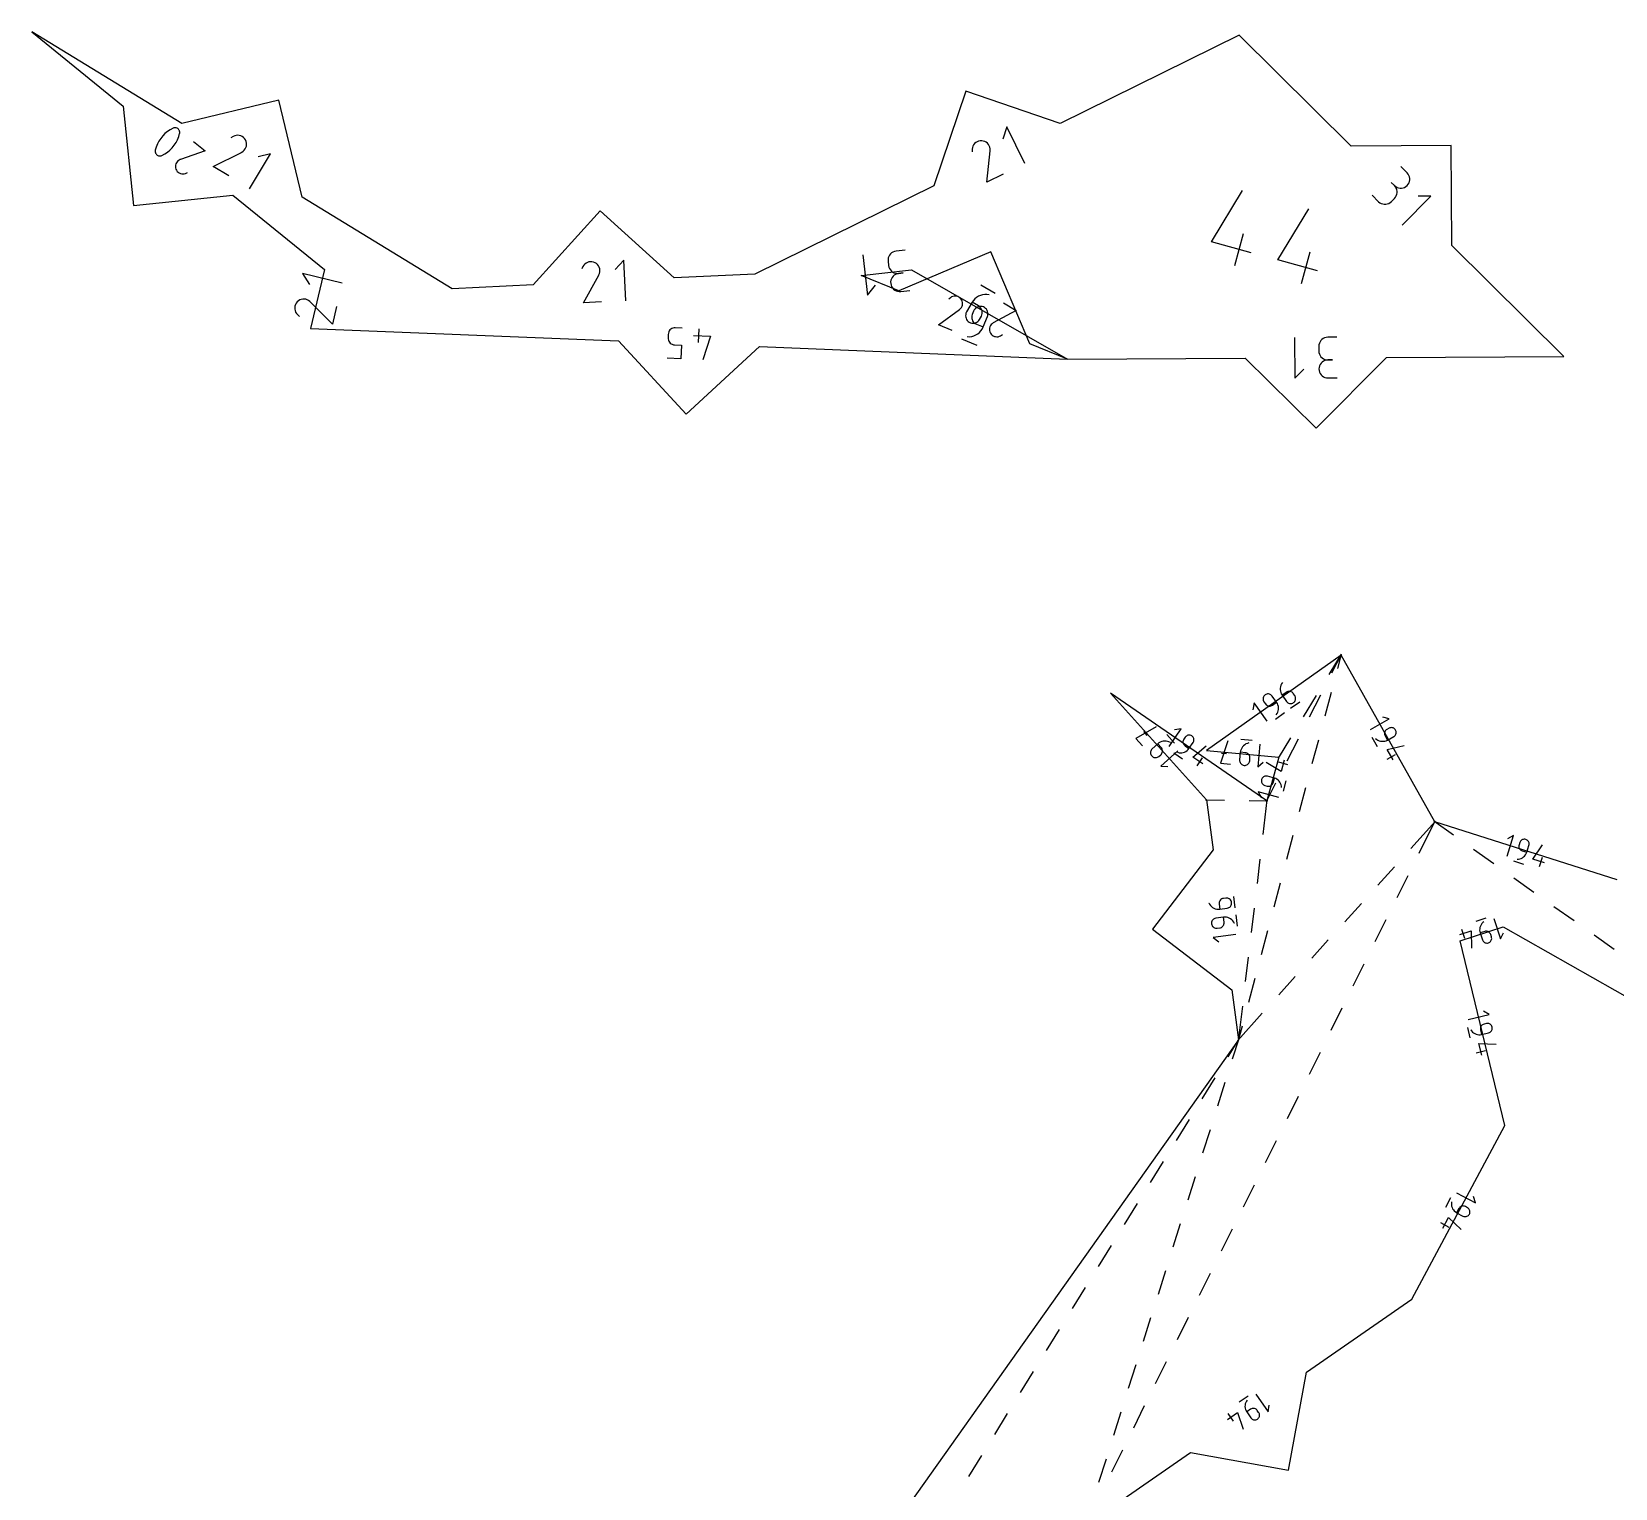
# Model space of a CAD drawing. Extents: x -2 to 214, y 3 to 282.
# Drawn here: x 121.81 to 157.43, y 106.34 to 139.09 of the extents above; entities that cross this region are included whole.
import ezdxf

# ---------------------------------------------------------------- set-up
doc = ezdxf.new("R2010")
doc.units = 0
doc.layers.add('Layer_1', color=7, linetype='CONTINUOUS')

msp = doc.modelspace()

# ---------------------------------------------------------------- linework, layer by layer
at = {"layer": 'Layer_1', "color": 5}
for points in [[(138.075663, 133.639463), (136.259033, 133.550372), (134.595679, 135.058208), (133.087843, 133.394853), (131.271214, 133.305763), (127.896718, 135.368885), (127.370374, 137.551377), (125.187879, 137.025032), (121.813383, 139.088154), (123.87369, 137.41639), (124.106167, 135.183394), (126.339162, 135.415872), (128.399469, 133.744107), (128.082311, 132.416251), (135.00892, 132.135998), (136.53094, 130.485615), (138.181323, 132.00764), (145.107928, 131.727386), (144.257843, 132.070977), (143.380911, 134.137691), (141.314198, 133.260756), (140.464113, 133.604351), (141.598995, 133.734988), (145.107928, 131.727386), (149.100804, 131.749008), (150.69688, 130.170129), (152.275758, 131.766202), (156.268635, 131.787827), (153.745819, 134.282915), (153.733408, 136.527943), (151.48838, 136.515536), (148.96556, 139.010628), (144.944352, 137.027269), (142.818389, 137.748787), (142.096871, 135.622822), (138.075663, 133.639463)], [(157.466005, 120.020244), (153.365542, 121.322551), (151.257448, 125.072992), (148.233631, 122.930251), (149.858913, 122.774605), (149.589363, 121.798198), (146.072175, 124.219135), (148.232463, 121.814207), (148.381519, 120.691805), (147.016822, 118.909135), (148.799493, 117.544435), (148.948549, 116.422034), (136.757597, 99.229119)], [(145.502093, 105.50389), (147.869186, 107.144204), (150.078217, 106.743572), (150.478846, 108.952599), (152.845939, 110.59291), (154.940102, 114.498972), (153.937642, 118.649469), (154.900711, 118.963367), (157.918534, 117.250127)]]:
    msp.add_lwpolyline(points, dxfattribs=at)
at = {"layer": 'Layer_1', "color": 1}
for points in [[(125.133368, 136.867644), (125.133368, 136.867644), (125.123871, 136.883794), (125.111951, 136.897665), (125.097998, 136.909102), (125.082416, 136.917953), (125.065606, 136.924064), (125.047967, 136.927274), (125.029898, 136.927443), (125.011797, 136.924409), (124.994066, 136.918028), (124.994066, 136.918028), (124.928584, 136.883505), (124.867507, 136.842851), (124.811186, 136.79652), (124.759974, 136.744948), (124.714222, 136.688563), (124.67428, 136.627801), (124.640505, 136.563094), (124.613246, 136.494878), (124.592856, 136.423588), (124.592856, 136.423588), (124.591392, 136.415912), (124.590499, 136.408158), (124.590182, 136.400376), (124.590425, 136.392604), (124.591237, 136.384892), (124.592602, 136.377279), (124.594521, 136.369821), (124.596994, 136.362551), (124.60001, 136.35552), (124.60001, 136.35552), (124.609521, 136.339172), (124.621455, 136.325146), (124.635415, 136.313599), (124.651004, 136.304674), (124.667821, 136.298525), (124.685478, 136.295315), (124.703572, 136.295163), (124.721708, 136.298232), (124.739491, 136.304677), (124.739491, 136.304677), (124.804854, 136.339296), (124.865846, 136.380006), (124.922107, 136.426375), (124.973291, 136.477969), (125.019043, 136.534353), (125.059009, 136.595098), (125.092844, 136.659762), (125.120192, 136.727923), (125.140702, 136.799134), (125.140702, 136.799134), (125.14217, 136.806793), (125.143062, 136.814498), (125.143383, 136.822231), (125.143136, 136.82996), (125.142318, 136.837661), (125.140928, 136.845309), (125.138973, 136.852873), (125.136455, 136.860331), (125.133368, 136.867654)], [(126.243933, 135.843445), (125.897428, 136.055295), (126.532753, 136.374993), (126.532753, 136.374993), (126.533423, 136.375233), (126.534093, 136.375487), (126.534728, 136.375755), (126.535363, 136.376044), (126.535998, 136.376355), (126.536633, 136.376686), (126.537303, 136.377039), (126.537974, 136.377427), (126.538679, 136.377851), (126.538679, 136.377851), (126.569251, 136.398153), (126.594965, 136.422858), (126.615599, 136.451176), (126.630934, 136.482336), (126.640755, 136.515554), (126.644848, 136.550049), (126.642978, 136.585037), (126.634956, 136.619747), (126.620552, 136.653388), (126.620552, 136.653388), (126.600056, 136.683822), (126.575234, 136.709444), (126.546857, 136.730018), (126.515678, 136.745318), (126.482468, 136.755104), (126.447991, 136.759154), (126.413002, 136.757214), (126.378275, 136.749086), (126.344567, 136.734523), (126.295132, 136.704791)], [(144.149914, 136.125604), (143.745401, 136.945742), (143.653026, 136.673436)], [(125.453754, 136.620509), (125.714163, 136.409209), (125.159209, 136.217076), (125.159209, 136.217076), (125.158634, 136.216952), (125.158066, 136.216818), (125.157505, 136.21667), (125.156944, 136.216504), (125.156379, 136.216321), (125.155804, 136.21612), (125.155222, 136.215901), (125.154619, 136.215654), (125.153998, 136.215389), (125.153998, 136.215389), (125.126753, 136.202118), (125.103008, 136.184715), (125.083023, 136.163796), (125.06706, 136.139969), (125.055386, 136.11386), (125.048264, 136.086075), (125.045957, 136.057236), (125.048722, 136.027952), (125.056833, 135.99884), (125.056833, 135.99884), (125.070277, 135.971691), (125.087785, 135.948005), (125.108762, 135.928059), (125.132606, 135.912128), (125.158711, 135.900482), (125.186489, 135.893395), (125.215332, 135.891137), (125.244644, 135.893995), (125.273826, 135.902225), (125.317539, 135.921152)], [(143.659951, 135.883937), (143.295708, 135.704281), (143.365033, 136.412127), (143.365033, 136.412127), (143.365188, 136.412832), (143.365326, 136.413538), (143.365445, 136.414243), (143.365548, 136.414949), (143.365632, 136.415654), (143.365703, 136.416395), (143.365756, 136.417136), (143.365791, 136.417912), (143.365812, 136.418723), (143.365812, 136.418723), (143.365001, 136.455416), (143.357861, 136.490348), (143.344953, 136.522923), (143.326813, 136.552539), (143.303985, 136.578592), (143.277018, 136.600485), (143.24645, 136.617616), (143.212827, 136.629385), (143.176695, 136.635188), (143.176695, 136.635188), (143.140017, 136.63413), (143.105095, 136.626845), (143.072538, 136.613852), (143.042947, 136.595677), (143.016926, 136.572838), (142.995078, 136.545861), (142.978004, 136.515261), (142.966316, 136.481564), (142.960608, 136.445291), (142.959303, 136.387616)], [(126.710048, 135.558478), (127.187053, 136.338682), (126.90753, 136.271227)], [(151.956851, 135.409077), (152.101257, 135.266262), (152.101257, 135.266262), (152.129532, 135.242905), (152.160612, 135.225453), (152.193681, 135.213889), (152.227922, 135.208205), (152.262529, 135.208392), (152.296678, 135.214439), (152.329564, 135.226338), (152.360365, 135.244076), (152.388273, 135.267645), (152.459785, 135.33995), (152.459785, 135.33995), (152.483029, 135.368105), (152.500425, 135.399097), (152.511957, 135.43211), (152.517626, 135.466326), (152.517436, 135.500933), (152.511379, 135.535117), (152.499455, 135.56806), (152.481661, 135.598949), (152.457996, 135.626967), (152.385691, 135.698475), (152.457996, 135.626967), (152.457996, 135.626967), (152.486271, 135.603609), (152.517358, 135.586164), (152.550442, 135.574614), (152.584711, 135.568956), (152.619353, 135.569182), (152.653555, 135.575281), (152.686508, 135.587251), (152.717401, 135.605077), (152.745415, 135.628755), (152.745415, 135.628755), (152.768663, 135.656914), (152.786055, 135.687906), (152.797591, 135.720915), (152.80326, 135.755134), (152.803069, 135.789742), (152.797012, 135.823926), (152.785088, 135.856868), (152.767294, 135.887754), (152.743626, 135.915772), (152.599224, 136.05859)], [(149.235456, 134.118948), (148.342456, 134.361757), (149.039167, 135.515538)], [(152.634085, 134.739251), (153.277224, 135.389537), (152.989636, 135.387914)], [(150.731572, 133.712152), (149.838568, 133.954962), (150.535283, 135.108743)], [(148.87056, 133.834185), (149.064775, 134.548469)], [(134.625761, 133.012485), (134.220112, 132.992592), (134.565351, 133.614408), (134.565351, 133.614408), (134.565774, 133.614983), (134.566162, 133.615565), (134.56655, 133.616151), (134.566938, 133.616754), (134.567291, 133.617375), (134.567644, 133.618021), (134.56799, 133.618691), (134.568335, 133.619397), (134.568681, 133.620141), (134.568681, 133.620141), (134.582528, 133.654128), (134.58988, 133.689017), (134.591008, 133.724041), (134.586151, 133.758426), (134.575578, 133.791411), (134.559544, 133.82223), (134.538318, 133.850106), (134.512152, 133.874278), (134.481312, 133.893981), (134.481312, 133.893981), (134.447241, 133.907605), (134.412305, 133.914813), (134.377267, 133.915836), (134.342889, 133.910936), (134.309929, 133.900338), (134.279149, 133.88428), (134.251312, 133.862997), (134.227178, 133.836736), (134.207514, 133.805727), (134.183384, 133.753329)], [(135.171427, 133.03925), (135.126634, 133.952623), (134.933542, 133.739553)], [(140.506217, 134.069516), (140.610812, 133.160916), (140.789547, 133.386217)], [(141.452501, 134.178419), (141.250733, 134.155192), (141.250733, 134.155192), (141.21482, 134.147759), (141.181755, 134.134449), (141.15204, 134.115896), (141.126174, 134.092747), (141.104658, 134.065643), (141.088, 134.035223), (141.076697, 134.002129), (141.07125, 133.967003), (141.072168, 133.930487), (141.083799, 133.829458), (141.083799, 133.829458), (141.091204, 133.793704), (141.104489, 133.760744), (141.123017, 133.731086), (141.146152, 133.705245), (141.173263, 133.683733), (141.203715, 133.66706), (141.236869, 133.65574), (141.272094, 133.650286), (141.308758, 133.651203), (141.409783, 133.662834), (141.308758, 133.651203), (141.308758, 133.651203), (141.272838, 133.64377), (141.239772, 133.630446), (141.210058, 133.611875), (141.184196, 133.588691), (141.16269, 133.561534), (141.146039, 133.53104), (141.134743, 133.49785), (141.129314, 133.462601), (141.130231, 133.425926), (141.130231, 133.425926), (141.13764, 133.390172), (141.150925, 133.357212), (141.169453, 133.327554), (141.192588, 133.301713), (141.219699, 133.280201), (141.250148, 133.263528), (141.283302, 133.252208), (141.31853, 133.246754), (141.355191, 133.247675), (141.556958, 133.270898)], [(150.366677, 133.42739), (150.560888, 134.141673)], [(128.796235, 133.437092), (127.906783, 133.649538), (128.057345, 133.404558)], [(143.482998, 133.199947), (143.155807, 133.387145)], [(128.669323, 132.905717), (128.574973, 132.51069), (128.074526, 133.016062), (128.074526, 133.016062), (128.074102, 133.01663), (128.073644, 133.017177), (128.073185, 133.017713), (128.072691, 133.018239), (128.072197, 133.018761), (128.071668, 133.019279), (128.071104, 133.019801), (128.070539, 133.02033), (128.069904, 133.02087), (128.069904, 133.02087), (128.041146, 133.04367), (128.009703, 133.060487), (127.97639, 133.071353), (127.942019, 133.076306), (127.90739, 133.075378), (127.873322, 133.068605), (127.84062, 133.056021), (127.810094, 133.037662), (127.782553, 133.013561), (127.782553, 133.013561), (127.759992, 132.984661), (127.743299, 132.953137), (127.732507, 132.919785), (127.727597, 132.885407), (127.728553, 132.850796), (127.735361, 132.816757), (127.748009, 132.784079), (127.766473, 132.753563), (127.790744, 132.726008), (127.834305, 132.688187)], [(142.513614, 132.369378), (142.203177, 132.49485), (142.676682, 132.840703), (142.676682, 132.840703), (142.677176, 132.840989), (142.67767, 132.841285), (142.678164, 132.841592), (142.678658, 132.841913), (142.679152, 132.842255), (142.679645, 132.842612), (142.680139, 132.842996), (142.680633, 132.843405), (142.681162, 132.843839), (142.681162, 132.843839), (142.703285, 132.864484), (142.720857, 132.888046), (142.733811, 132.913869), (142.742073, 132.941284), (142.745566, 132.969626), (142.744225, 132.998229), (142.737988, 133.026437), (142.726773, 133.05358), (142.71051, 133.078994), (142.71051, 133.078994), (142.689742, 133.100975), (142.666095, 133.118459), (142.640233, 133.13136), (142.612812, 133.139587), (142.58448, 133.143062), (142.555891, 133.141693), (142.527697, 133.135403), (142.500551, 133.1241), (142.475105, 133.107699), (142.438917, 133.076838)], [(143.345443, 133.170071), (143.345443, 133.170071), (143.295027, 133.178361), (143.244912, 133.179253), (143.195788, 133.173055), (143.14836, 133.160073), (143.103328, 133.140614), (143.06139, 133.114991), (143.023244, 133.083506), (142.989592, 133.046468), (142.96113, 133.004191), (142.836268, 132.785952), (142.836268, 132.785952), (142.823653, 132.758471), (142.816315, 132.730001), (142.814093, 132.701187), (142.816809, 132.672675), (142.824281, 132.645116), (142.836342, 132.619152), (142.852821, 132.595427), (142.873543, 132.574592), (142.898336, 132.557292), (142.898336, 132.557292), (142.925761, 132.544719), (142.954195, 132.537427), (142.982988, 132.53525), (143.011493, 132.538006), (143.039055, 132.545523), (143.065027, 132.55762), (143.088762, 132.57413), (143.109604, 132.594873), (143.126908, 132.619674), (143.168535, 132.692431), (143.168535, 132.692431), (143.181147, 132.719916), (143.188464, 132.748392), (143.190651, 132.77721), (143.187899, 132.805729), (143.18041, 132.833291), (143.168338, 132.859256), (143.151863, 132.882969), (143.131166, 132.903783), (143.106429, 132.921048), (142.961113, 133.004191)], [(142.853286, 132.232094), (142.853286, 132.232094), (142.904358, 132.230694), (142.954138, 132.236585), (143.001971, 132.249366), (143.047208, 132.268639), (143.089199, 132.294003), (143.127289, 132.325062), (143.160827, 132.361416), (143.189166, 132.402659), (143.211652, 132.448397), (143.305872, 132.681509), (143.305872, 132.681509), (143.31466, 132.710443), (143.318082, 132.739643), (143.316388, 132.768493), (143.309851, 132.796377), (143.298721, 132.822673), (143.283259, 132.846771), (143.263726, 132.86805), (143.240379, 132.88589), (143.213476, 132.89968), (143.213476, 132.89968), (143.184608, 132.908436), (143.155451, 132.911816), (143.126625, 132.91008), (143.098756, 132.903498), (143.07246, 132.892325), (143.048362, 132.876828), (143.027075, 132.857262), (143.009228, 132.833891), (142.995434, 132.806981), (142.964023, 132.729264), (142.964023, 132.729264), (142.955243, 132.700329), (142.951856, 132.671123), (142.953584, 132.642269), (142.96015, 132.614386), (142.971297, 132.588086), (142.98677, 132.563995), (143.006297, 132.542726), (143.029615, 132.5249), (143.056462, 132.511135), (143.21168, 132.448397)], [(143.663444, 132.98814), (143.954073, 132.821858), (143.438171, 132.543177), (143.438171, 132.543177), (143.437606, 132.542962), (143.437077, 132.542736), (143.436548, 132.5425), (143.436019, 132.542246), (143.435489, 132.541978), (143.43496, 132.541685), (143.434431, 132.541375), (143.433867, 132.541036), (143.433302, 132.540676), (143.433302, 132.540676), (143.408597, 132.52321), (143.387999, 132.502238), (143.371676, 132.478404), (143.359783, 132.452362), (143.352484, 132.42475), (143.349941, 132.396228), (143.352304, 132.367438), (143.359748, 132.339028), (143.372427, 132.311649), (143.372427, 132.311649), (143.390045, 132.287057), (143.411113, 132.26654), (143.434996, 132.250262), (143.461052, 132.238402), (143.488653, 132.231131), (143.517165, 132.228623), (143.545951, 132.231047), (143.574375, 132.238578), (143.601807, 132.251388), (143.641833, 132.277074)], [(136.440901, 132.424863), (136.287129, 132.431086), (136.287129, 132.431086), (136.259429, 132.429721), (136.233147, 132.423617), (136.208738, 132.413196), (136.186654, 132.398874), (136.167357, 132.381065), (136.151299, 132.360192), (136.138937, 132.336672), (136.130728, 132.310923), (136.127126, 132.28336), (136.124022, 132.206754), (136.124022, 132.206754), (136.125398, 132.179005), (136.13149, 132.152712), (136.141908, 132.128325), (136.156223, 132.106283), (136.174018, 132.087039), (136.194874, 132.071041), (136.218365, 132.058732), (136.244076, 132.050566), (136.271589, 132.046978), (136.425361, 132.040758), (136.412883, 131.732385), (136.105339, 131.744831)], [(136.694351, 132.260408), (137.078847, 132.244854), (136.903502, 131.712534)], [(136.815833, 132.409693), (136.803391, 132.102149)], [(142.72103, 132.183901), (143.070523, 132.042642)], [(150.209648, 132.212321), (150.214601, 131.297734), (150.416828, 131.502215)], [(151.162166, 132.217451), (150.959068, 132.21635), (150.959068, 132.21635), (150.922559, 132.212879), (150.888241, 132.203248), (150.856678, 132.188047), (150.828442, 132.167854), (150.804104, 132.143254), (150.784232, 132.114831), (150.769387, 132.083166), (150.760144, 132.048844), (150.757071, 132.012444), (150.757636, 131.910753), (150.757636, 131.910753), (150.761093, 131.874402), (150.770706, 131.84019), (150.785893, 131.808691), (150.806072, 131.780482), (150.830678, 131.756144), (150.85913, 131.736251), (150.890855, 131.721385), (150.925276, 131.712125), (150.96182, 131.709045), (151.063508, 131.709595), (150.96182, 131.709045), (150.96182, 131.709045), (150.925307, 131.705567), (150.890989, 131.695925), (150.859426, 131.680703), (150.83119, 131.660474), (150.806852, 131.635822), (150.78698, 131.607328), (150.772135, 131.575564), (150.762896, 131.541116), (150.759826, 131.504561), (150.759826, 131.504561), (150.763284, 131.468214), (150.772897, 131.433998), (150.788084, 131.402499), (150.808263, 131.374291), (150.832869, 131.349952), (150.861321, 131.330063), (150.893046, 131.315197), (150.927466, 131.305933), (150.964011, 131.302853), (151.167108, 131.303954)], [(150.990737, 124.634672), (151.268984, 125.09195)], [(151.052886, 124.671396), (151.26752, 125.092761)], [(151.26317, 125.09443), (151.175903, 124.767461)], [(149.93989, 124.453062), (149.93989, 124.453062), (149.920378, 124.424276), (149.905504, 124.393584), (149.895288, 124.361481), (149.889735, 124.328496), (149.888853, 124.295159), (149.892667, 124.261962), (149.901179, 124.229401), (149.914409, 124.198004), (149.932361, 124.168335), (150.030741, 124.029503), (150.030741, 124.029503), (150.044061, 124.013875), (150.05951, 124.00121), (150.07663, 123.991615), (150.094978, 123.985159), (150.114095, 123.981984), (150.13354, 123.981994), (150.152851, 123.985522), (150.171591, 123.992296), (150.189297, 124.002597), (150.189297, 124.002597), (150.204921, 124.015932), (150.217561, 124.031383), (150.227143, 124.048493), (150.233595, 124.066838), (150.23684, 124.085958), (150.236805, 124.105396), (150.233418, 124.124728), (150.226592, 124.143496), (150.216263, 124.161241), (150.183518, 124.207448), (150.183518, 124.207448), (150.170208, 124.223076), (150.154788, 124.235705), (150.137703, 124.245265), (150.119394, 124.251721), (150.100315, 124.254896), (150.080906, 124.254847), (150.061605, 124.251319), (150.042866, 124.244475), (150.025128, 124.234139), (149.932372, 124.168413)], [(149.597776, 123.583193), (149.301785, 124.000893), (149.274748, 123.842203)], [(149.800715, 123.726996), (149.800715, 123.726996), (149.820235, 123.755677), (149.835115, 123.786298), (149.845342, 123.81833), (149.850905, 123.851244), (149.851787, 123.884547), (149.847995, 123.917708), (149.839514, 123.950199), (149.82632, 123.981525), (149.80842, 124.011159), (149.709706, 124.150464), (149.709706, 124.150464), (149.696388, 124.166092), (149.680951, 124.178756), (149.663841, 124.188352), (149.645504, 124.194843), (149.626394, 124.198018), (149.606952, 124.198011), (149.587631, 124.194483), (149.568873, 124.187675), (149.551129, 124.177338), (149.551129, 124.177338), (149.535543, 124.164038), (149.522924, 124.148622), (149.51335, 124.131512), (149.506897, 124.113168), (149.503652, 124.094047), (149.503676, 124.074574), (149.507063, 124.055242), (149.513879, 124.036474), (149.524205, 124.018729), (149.557115, 123.972283), (149.557115, 123.972283), (149.570436, 123.956654), (149.585884, 123.944025), (149.603008, 123.934429), (149.621353, 123.927974), (149.640473, 123.924799), (149.659915, 123.924816), (149.679229, 123.928344), (149.697969, 123.935117), (149.715675, 123.945418), (149.808431, 124.011145)], [(150.121934, 123.876186), (150.330782, 124.024187)], [(150.413995, 123.686839), (150.702366, 124.160758)], [(150.549303, 123.682754), (150.801094, 124.177074)], [(151.032848, 124.231461), (150.889797, 123.695468)], [(149.779782, 123.633732), (149.988633, 123.781733)], [(151.920176, 123.400994), (152.341297, 123.637705), (152.195025, 123.67869)], [(147.100515, 123.457269), (146.643746, 123.199904), (146.795835, 123.030599)], [(146.813294, 123.352205), (146.889329, 123.267563)], [(147.513805, 123.092906), (147.342803, 123.283276)], [(147.389948, 123.018858), (147.663852, 123.416795), (147.514475, 123.389208)], [(147.583278, 122.88578), (147.583278, 122.88578), (147.615031, 122.877807), (147.646986, 122.874632), (147.678683, 122.876043), (147.70966, 122.881793), (147.739452, 122.891812), (147.767597, 122.905959), (147.793629, 122.924021), (147.817092, 122.945858), (147.837514, 122.971328), (147.928859, 123.10404), (147.928859, 123.10404), (147.93838, 123.120903), (147.944582, 123.138683), (147.947545, 123.156957), (147.947334, 123.175301), (147.944018, 123.193293), (147.937699, 123.210508), (147.928439, 123.226524), (147.916314, 123.240918), (147.901402, 123.2533), (147.901402, 123.2533), (147.884564, 123.26279), (147.866795, 123.268964), (147.848524, 123.271786), (147.830176, 123.271542), (147.812174, 123.268367), (147.794944, 123.262017), (147.778911, 123.252739), (147.7645, 123.240604), (147.752128, 123.225681), (147.721676, 123.181432), (147.721676, 123.181432), (147.712158, 123.16457), (147.705974, 123.14679), (147.703046, 123.128516), (147.703275, 123.110171), (147.706591, 123.09218), (147.71292, 123.074964), (147.722177, 123.058948), (147.734281, 123.044555), (147.749161, 123.032207), (147.837528, 122.971378)], [(151.949711, 123.225216), (152.068068, 123.014653)], [(152.035178, 123.196401), (152.035178, 123.196401), (152.060179, 123.175269), (152.087446, 123.158301), (152.116497, 123.145565), (152.146846, 123.137099), (152.178011, 123.132971), (152.2095, 123.133268), (152.240833, 123.13803), (152.271522, 123.147308), (152.301077, 123.161208), (152.441522, 123.240149), (152.441522, 123.240149), (152.457499, 123.25112), (152.470897, 123.264349), (152.481601, 123.279448), (152.489489, 123.296029), (152.494442, 123.313632), (152.496347, 123.331871), (152.495077, 123.350321), (152.490537, 123.368595), (152.482592, 123.386269), (152.482592, 123.386269), (152.471649, 123.402215), (152.458409, 123.415585), (152.443289, 123.426274), (152.426712, 123.434141), (152.40908, 123.43908), (152.390817, 123.440844), (152.372338, 123.439433), (152.35405, 123.434882), (152.33638, 123.426945), (152.289556, 123.400627), (152.289556, 123.400627), (152.273582, 123.389656), (152.260194, 123.376391), (152.249505, 123.361257), (152.241627, 123.344677), (152.236681, 123.327038), (152.234776, 123.308799), (152.236046, 123.290349), (152.240576, 123.27211), (152.248503, 123.254471), (152.301067, 123.160957)], [(147.418785, 123.102957), (147.418785, 123.102957), (147.388054, 123.119044), (147.355941, 123.130297), (147.322959, 123.136753), (147.289626, 123.138517), (147.256454, 123.135695), (147.223963, 123.12811), (147.192668, 123.115939), (147.163091, 123.099253), (147.135737, 123.078051), (147.008765, 122.963991), (147.008765, 122.963991), (146.994777, 122.948962), (146.983979, 122.93217), (146.976405, 122.914073), (146.97208, 122.895128), (146.971021, 122.875761), (146.973244, 122.856464), (146.978811, 122.837661), (146.987725, 122.81981), (147.000023, 122.803371), (147.000023, 122.803371), (147.01502, 122.789436), (147.031791, 122.778677), (147.049885, 122.771127), (147.068843, 122.766823), (147.088211, 122.765765), (147.107529, 122.767882), (147.126342, 122.773455), (147.144196, 122.782381), (147.160632, 122.794693), (147.202969, 122.832719), (147.202969, 122.832719), (147.21695, 122.847747), (147.227731, 122.864539), (147.235291, 122.882637), (147.239605, 122.901616), (147.240663, 122.920984), (147.238406, 122.940281), (147.232842, 122.959084), (147.223935, 122.976899), (147.211672, 122.993303), (147.135723, 123.077846)], [(147.584943, 122.917981), (147.204207, 122.575974), (147.364905, 122.567401)], [(147.493856, 122.874029), (147.692819, 122.737077)], [(148.14696, 122.628167), (147.926008, 122.780257), (148.227263, 123.028983)], [(148.709923, 123.141703), (148.547874, 122.64309), (148.774425, 122.621394)], [(148.569606, 122.869961), (148.682861, 122.859096)], [(149.184021, 123.096296), (149.184021, 123.096296), (149.150514, 123.087336), (149.119258, 123.073895), (149.090598, 123.056327), (149.064884, 123.035054), (149.042462, 123.01043), (149.023676, 122.982843), (149.008874, 122.952716), (148.998403, 122.920401), (148.992607, 122.886288), (148.976337, 122.716387), (148.976337, 122.716387), (148.97621, 122.695855), (148.979632, 122.676205), (148.986303, 122.657755), (148.995948, 122.640857), (149.008267, 122.625899), (149.022985, 122.613199), (149.039809, 122.60311), (149.05845, 122.596019), (149.078622, 122.592244), (149.078622, 122.592244), (149.099104, 122.592124), (149.118729, 122.595652), (149.137151, 122.602355), (149.154017, 122.612021), (149.168968, 122.624368), (149.181657, 122.639114), (149.191726, 122.655977), (149.198827, 122.674639), (149.202605, 122.694818), (149.208028, 122.751463), (149.208028, 122.751463), (149.208151, 122.771995), (149.204729, 122.791645), (149.19804, 122.810095), (149.188378, 122.826993), (149.176045, 122.841951), (149.16132, 122.854651), (149.144503, 122.864705), (149.125883, 122.871796), (149.105754, 122.87557), (148.992621, 122.886401)], [(149.260775, 123.153217), (149.006048, 123.177629)], [(149.431537, 123.072597), (149.382748, 122.563143), (149.506855, 122.665587)], [(149.847381, 122.755647), (150.125624, 123.212925)], [(150.045716, 122.694116), (150.297511, 123.188431)], [(150.746742, 123.159479), (150.603687, 122.623486)], [(152.427883, 122.716933), (152.296449, 122.950765), (152.67644, 123.041468)], [(148.019837, 122.585294), (148.141485, 122.762025)], [(149.980166, 122.709719), (149.908789, 122.451161), (149.575149, 122.654393)], [(150.062297, 122.603639), (149.855481, 122.660729)], [(152.294865, 122.734399), (152.481894, 122.839531)], [(149.921263, 122.092767), (149.921263, 122.092767), (149.918406, 122.125399), (149.911001, 122.156655), (149.899356, 122.186183), (149.883766, 122.213558), (149.864543, 122.238429), (149.841976, 122.260407), (149.816375, 122.279069), (149.788044, 122.294097), (149.757278, 122.305069), (149.601978, 122.347938), (149.601978, 122.347938), (149.582914, 122.351466), (149.564076, 122.351505), (149.545833, 122.34833), (149.528565, 122.342121), (149.512641, 122.33309), (149.498438, 122.321484), (149.486323, 122.307478), (149.476678, 122.291321), (149.469877, 122.273188), (149.469877, 122.273188), (149.46642, 122.254174), (149.466409, 122.235371), (149.469619, 122.217132), (149.475856, 122.199881), (149.484895, 122.183971), (149.496533, 122.169754), (149.510549, 122.157654), (149.526734, 122.147987), (149.544877, 122.141179), (149.596651, 122.126891), (149.596651, 122.126891), (149.615715, 122.123364), (149.634554, 122.123342), (149.652796, 122.126517), (149.670064, 122.132726), (149.685989, 122.141757), (149.700188, 122.153364), (149.712295, 122.167334), (149.721933, 122.183491), (149.728724, 122.201589), (149.757271, 122.304995)], [(149.579291, 121.778425), (149.793928, 122.199793)], [(149.961642, 122.012115), (150.025922, 122.244948)], [(148.210273, 121.814468), (148.633554, 121.809458)], [(149.188272, 121.802928), (149.611552, 121.797919)], [(149.858807, 121.866527), (149.393137, 121.995079), (149.468113, 121.862971)], [(149.591991, 121.820229), (149.498766, 121.038106)], [(150.460632, 122.087493), (150.317577, 121.5515)], [(153.380397, 121.339036), (152.828406, 120.726621)], [(153.01445, 120.616283), (153.37542, 121.342426)], [(153.78575, 121.023491), (153.347462, 121.335417)], [(150.174522, 121.015507), (150.031471, 120.479514)], [(154.991064, 120.552853), (155.137298, 121.013274), (155.00242, 120.9434)], [(155.214761, 120.481804), (155.214761, 120.481804), (155.24746, 120.483568), (155.278973, 120.489777), (155.308906, 120.500289), (155.336864, 120.514824), (155.362448, 120.533098), (155.385262, 120.554794), (155.404908, 120.579664), (155.420991, 120.607393), (155.433112, 120.637732), (155.48188, 120.791282), (155.48188, 120.791282), (155.486079, 120.810191), (155.486819, 120.828994), (155.484315, 120.847338), (155.478769, 120.864836), (155.470369, 120.881099), (155.45931, 120.895739), (155.445788, 120.908369), (155.429997, 120.918635), (155.412133, 120.926113), (155.412133, 120.926113), (155.393256, 120.930311), (155.37446, 120.931017), (155.356133, 120.928548), (155.338649, 120.922974), (155.322397, 120.914542), (155.30776, 120.903465), (155.295123, 120.889918), (155.284861, 120.874114), (155.277372, 120.856228), (155.261112, 120.805037), (155.261112, 120.805037), (155.256921, 120.786128), (155.25618, 120.767289), (155.258685, 120.748945), (155.264248, 120.731447), (155.272662, 120.715184), (155.283725, 120.700544), (155.297244, 120.687914), (155.313013, 120.677684), (155.330842, 120.670205), (155.433084, 120.637749)], [(155.829014, 120.399402), (155.573366, 120.480597), (155.789185, 120.806236)], [(149.433103, 120.487251), (149.367444, 119.936395)], [(154.689704, 120.380151), (154.237728, 120.701821)], [(155.132627, 120.444533), (155.362839, 120.371416)], [(155.719875, 120.321382), (155.784821, 120.525869)], [(152.456994, 120.314548), (152.085579, 119.902472)], [(152.520572, 119.622755), (152.767509, 120.119515)], [(155.593655, 119.736818), (155.141679, 120.058481)], [(149.888416, 119.943525), (149.745365, 119.407532)], [(148.281524, 119.500355), (148.281524, 119.500355), (148.297914, 119.469663), (148.31816, 119.442217), (148.341806, 119.418228), (148.368406, 119.397944), (148.39751, 119.381645), (148.428671, 119.369545), (148.46144, 119.361925), (148.495364, 119.359103), (148.529996, 119.361219), (148.698673, 119.383621), (148.698673, 119.383621), (148.7187, 119.388136), (148.73709, 119.395933), (148.753555, 119.406622), (148.767824, 119.419851), (148.779621, 119.435232), (148.788663, 119.452448), (148.794678, 119.47111), (148.797394, 119.490865), (148.796548, 119.511326), (148.796548, 119.511326), (148.792036, 119.531364), (148.78426, 119.549744), (148.773582, 119.566183), (148.76036, 119.580436), (148.744957, 119.592218), (148.727735, 119.601249), (148.709052, 119.607247), (148.689275, 119.610069), (148.668761, 119.609363), (148.612623, 119.60192), (148.612623, 119.60192), (148.5926, 119.597404), (148.574238, 119.589643), (148.557809, 119.578989), (148.543581, 119.565795), (148.53183, 119.550414), (148.522831, 119.533199), (148.516855, 119.514537), (148.514174, 119.494781), (148.515056, 119.474285), (148.53002, 119.361593)], [(148.876801, 119.392782), (148.843104, 119.646525)], [(149.301785, 119.385543), (149.236126, 118.834688)], [(151.714164, 119.490403), (151.342749, 119.07833)], [(156.497602, 119.093479), (156.04563, 119.415149)], [(148.859222, 119.039042), (148.859222, 119.039042), (148.842934, 119.069663), (148.822773, 119.097074), (148.799197, 119.121027), (148.772654, 119.141277), (148.743599, 119.157575), (148.712491, 119.169675), (148.679785, 119.177295), (148.645929, 119.180117), (148.611382, 119.178001), (148.442136, 119.155529), (148.442136, 119.155529), (148.422102, 119.151013), (148.403708, 119.143252), (148.387237, 119.132598), (148.37296, 119.119404), (148.36116, 119.104023), (148.352108, 119.086808), (148.346089, 119.068146), (148.343373, 119.04839), (148.344255, 119.027894), (148.344255, 119.027894), (148.348763, 119.007891), (148.356538, 118.989547), (148.367221, 118.973107), (148.38045, 118.958855), (148.395859, 118.947072), (148.413089, 118.938041), (148.431775, 118.932044), (148.451559, 118.929222), (148.472073, 118.929927), (148.5285, 118.937406), (148.5285, 118.937406), (148.548531, 118.941922), (148.566917, 118.949718), (148.583385, 118.960407), (148.597655, 118.973637), (148.609448, 118.989018), (148.61849, 119.006233), (148.624508, 119.024895), (148.627225, 119.044651), (148.626378, 119.065112), (148.61141, 119.17781)], [(148.932007, 118.977087), (148.89831, 119.230829)], [(152.02669, 118.62923), (152.273631, 119.125991)], [(154.516896, 119.155836), (154.287244, 119.08098)], [(154.471909, 119.077657), (154.471909, 119.077657), (154.446287, 119.057301), (154.424302, 119.033877), (154.406113, 119.007877), (154.391878, 118.979761), (154.381743, 118.949986), (154.375873, 118.919048), (154.374426, 118.887404), (154.377531, 118.855477), (154.385366, 118.823762), (154.435291, 118.670586), (154.435291, 118.670586), (154.442915, 118.652771), (154.453279, 118.637037), (154.466007, 118.623596), (154.480711, 118.612625), (154.497017, 118.604299), (154.514536, 118.598867), (154.532887, 118.596397), (154.551697, 118.597103), (154.570578, 118.601442), (154.570578, 118.601442), (154.588347, 118.609062), (154.604042, 118.619434), (154.617462, 118.632169), (154.628416, 118.64688), (154.636703, 118.663213), (154.642128, 118.680746), (154.644492, 118.699126), (154.64361, 118.717929), (154.639274, 118.736803), (154.62263, 118.787871), (154.62263, 118.787871), (154.615003, 118.805686), (154.604628, 118.82142), (154.591886, 118.834861), (154.577168, 118.845832), (154.560852, 118.854123), (154.543333, 118.859555), (154.524985, 118.862025), (154.506196, 118.861319), (154.487354, 118.857015), (154.385359, 118.823784)], [(154.695059, 119.150392), (154.844767, 118.691086), (154.913587, 118.826507)], [(148.891967, 118.792485), (148.384482, 118.725091), (148.512314, 118.627255)], [(149.60231, 118.871539), (149.459255, 118.335546)], [(150.971338, 118.666254), (150.599923, 118.254185)], [(153.924857, 118.786396), (154.179887, 118.869521), (154.19446, 118.479127)], [(153.968019, 118.913417), (154.034507, 118.709431)], [(157.401556, 118.450139), (156.949581, 118.771809)], [(149.170467, 118.283833), (149.104808, 117.732977)], [(151.532808, 117.635702), (151.779749, 118.132463)], [(149.316203, 117.799553), (149.173148, 117.263564)], [(150.228508, 117.842112), (149.857093, 117.430036)], [(149.039146, 117.182125), (148.945921, 116.399999)], [(149.485678, 117.017964), (148.93369, 116.405552)], [(151.03893, 116.642178), (151.285867, 117.138942)], [(154.11747, 116.876101), (154.587056, 116.989516), (154.457417, 117.068693)], [(149.030093, 116.727568), (148.942827, 116.400592)], [(154.098145, 116.698901), (154.154854, 116.46411)], [(154.172574, 116.647953), (154.172574, 116.647953), (154.19089, 116.620824), (154.212519, 116.597082), (154.237019, 116.576938), (154.263926, 116.560534), (154.292804, 116.548117), (154.323192, 116.539862), (154.354639, 116.535946), (154.386699, 116.536651), (154.418915, 116.541978), (154.575524, 116.579803), (154.575524, 116.579803), (154.593879, 116.586012), (154.610368, 116.595114), (154.624775, 116.606755), (154.636868, 116.620549), (154.646422, 116.636142), (154.653213, 116.653181), (154.657019, 116.671278), (154.657619, 116.690081), (154.654761, 116.709237), (154.654761, 116.709237), (154.648559, 116.727546), (154.639447, 116.743986), (154.627795, 116.758379), (154.613973, 116.770444), (154.598345, 116.779969), (154.581285, 116.786742), (154.563152, 116.790552), (154.544321, 116.791258), (154.525151, 116.788436), (154.47294, 116.775806), (154.47294, 116.775806), (154.454588, 116.769597), (154.438103, 116.760496), (154.423706, 116.748854), (154.411623, 116.735025), (154.402077, 116.719397), (154.39529, 116.702358), (154.391487, 116.684261), (154.390887, 116.665457), (154.393709, 116.646337), (154.418894, 116.542059)], [(148.960219, 116.440907), (148.713722, 116.042343)], [(148.955227, 116.443193), (148.811756, 115.988685)], [(150.545048, 115.648653), (150.791989, 116.145417)], [(154.296999, 116.132788), (154.505554, 116.183161)], [(154.420273, 116.079846), (154.357299, 116.340584), (154.747637, 116.324674)], [(148.421919, 115.570534), (148.130122, 115.098722)], [(148.644761, 115.459663), (148.477767, 114.930637)], [(150.051166, 114.655129), (150.298107, 115.151893)], [(147.838322, 114.626913), (147.546522, 114.155101)], [(148.310776, 114.401615), (148.143782, 113.87259)], [(149.557285, 113.661604), (149.804226, 114.158365)], [(147.254718, 113.683289), (146.962918, 113.211481)], [(147.976791, 113.343568), (147.809796, 112.814546)], [(149.063406, 112.66808), (149.310347, 113.16484)], [(153.85445, 112.985191), (154.280206, 112.75693), (154.236275, 112.902342)], [(146.671121, 112.739669), (146.379321, 112.26786)], [(153.721985, 112.865921), (153.607854, 112.653044)], [(153.743547, 112.77834), (153.743547, 112.77834), (153.73913, 112.74592), (153.73944, 112.713817), (153.744281, 112.682455), (153.753432, 112.652328), (153.766689, 112.623824), (153.783841, 112.597401), (153.804683, 112.573517), (153.829, 112.552633), (153.856584, 112.535135), (153.998573, 112.459009), (153.998573, 112.459009), (154.016399, 112.451425), (154.034765, 112.447227), (154.053261, 112.446168), (154.071471, 112.448285), (154.088997, 112.453541), (154.105416, 112.461726), (154.120317, 112.472697), (154.133299, 112.48635), (154.143943, 112.502542), (154.143943, 112.502542), (154.151513, 112.520322), (154.155679, 112.538667), (154.156561, 112.557152), (154.154304, 112.575355), (154.149005, 112.592888), (154.140796, 112.609328), (154.129803, 112.62425), (154.116147, 112.637233), (154.099958, 112.647887), (154.052619, 112.673251), (154.052619, 112.673251), (154.034793, 112.680836), (154.016424, 112.685034), (153.997924, 112.686092), (153.979707, 112.683976), (153.962184, 112.678684), (153.945766, 112.6705), (153.930868, 112.659528), (153.9179, 112.645911), (153.907278, 112.629754), (153.856591, 112.535209)], [(147.642802, 112.28552), (147.475811, 111.756498)], [(153.493131, 112.311255), (153.68222, 112.209878)], [(153.549787, 112.189646), (153.676533, 112.426049), (153.957023, 112.154121)], [(148.569524, 111.674555), (148.816465, 112.171316)], [(146.087518, 111.796048), (145.795717, 111.32424)], [(147.308817, 111.227473), (147.141826, 110.698451)], [(148.075646, 110.68103), (148.322587, 111.177791)], [(145.503917, 110.852428), (145.212121, 110.380616)], [(146.974831, 110.169429), (146.80784, 109.640403)], [(147.581768, 109.687506), (147.828705, 110.184266)], [(144.920317, 109.908807), (144.628517, 109.436998)], [(146.640846, 109.111381), (146.473852, 108.582355)], [(147.087886, 108.693978), (147.334827, 109.190742)], [(144.336717, 108.965186), (144.044917, 108.493374)], [(149.167412, 108.411163), (148.968876, 108.273587)], [(149.146739, 108.323371), (149.146739, 108.323371), (149.128032, 108.296489), (149.113691, 108.267738), (149.103722, 108.23761), (149.098148, 108.206601), (149.096984, 108.175204), (149.100229, 108.143877), (149.107913, 108.113115), (149.120045, 108.083447), (149.136646, 108.05533), (149.228411, 107.922912), (149.228411, 107.922912), (149.240822, 107.908024), (149.255261, 107.895924), (149.271312, 107.886681), (149.288549, 107.880367), (149.306551, 107.877192), (149.324892, 107.877005), (149.343163, 107.879827), (149.360928, 107.886071), (149.377774, 107.895631), (149.377774, 107.895631), (149.392611, 107.908014), (149.404673, 107.922442), (149.413877, 107.938494), (149.420146, 107.955745), (149.423391, 107.973771), (149.423557, 107.992116), (149.420559, 108.01039), (149.414311, 108.02817), (149.404743, 108.045033), (149.374151, 108.089186), (149.374151, 108.089186), (149.361733, 108.104073), (149.347287, 108.116174), (149.331225, 108.125381), (149.313977, 108.131661), (149.295972, 108.134836), (149.277624, 108.135016), (149.259364, 108.132193), (149.241616, 108.125949), (149.224806, 108.116424), (149.136632, 108.05532)], [(149.339649, 108.457052), (149.614805, 108.059983), (149.641891, 108.209452)], [(143.753116, 108.021566), (143.461316, 107.549754)], [(146.306861, 108.053333), (146.139866, 107.524311)], [(146.594004, 107.700453), (146.840945, 108.197214)], [(148.706212, 107.887436), (148.926684, 108.040217), (149.052618, 107.670407)], [(148.711126, 108.021506), (148.833328, 107.845159)], [(146.100122, 106.706929), (146.347063, 107.203689)], [(143.169516, 107.077945), (142.877716, 106.606133)], [(145.972872, 106.995286), (145.805877, 106.46626)]]:
    msp.add_lwpolyline(points, dxfattribs=at)

doc.saveas('drawing.dxf')
